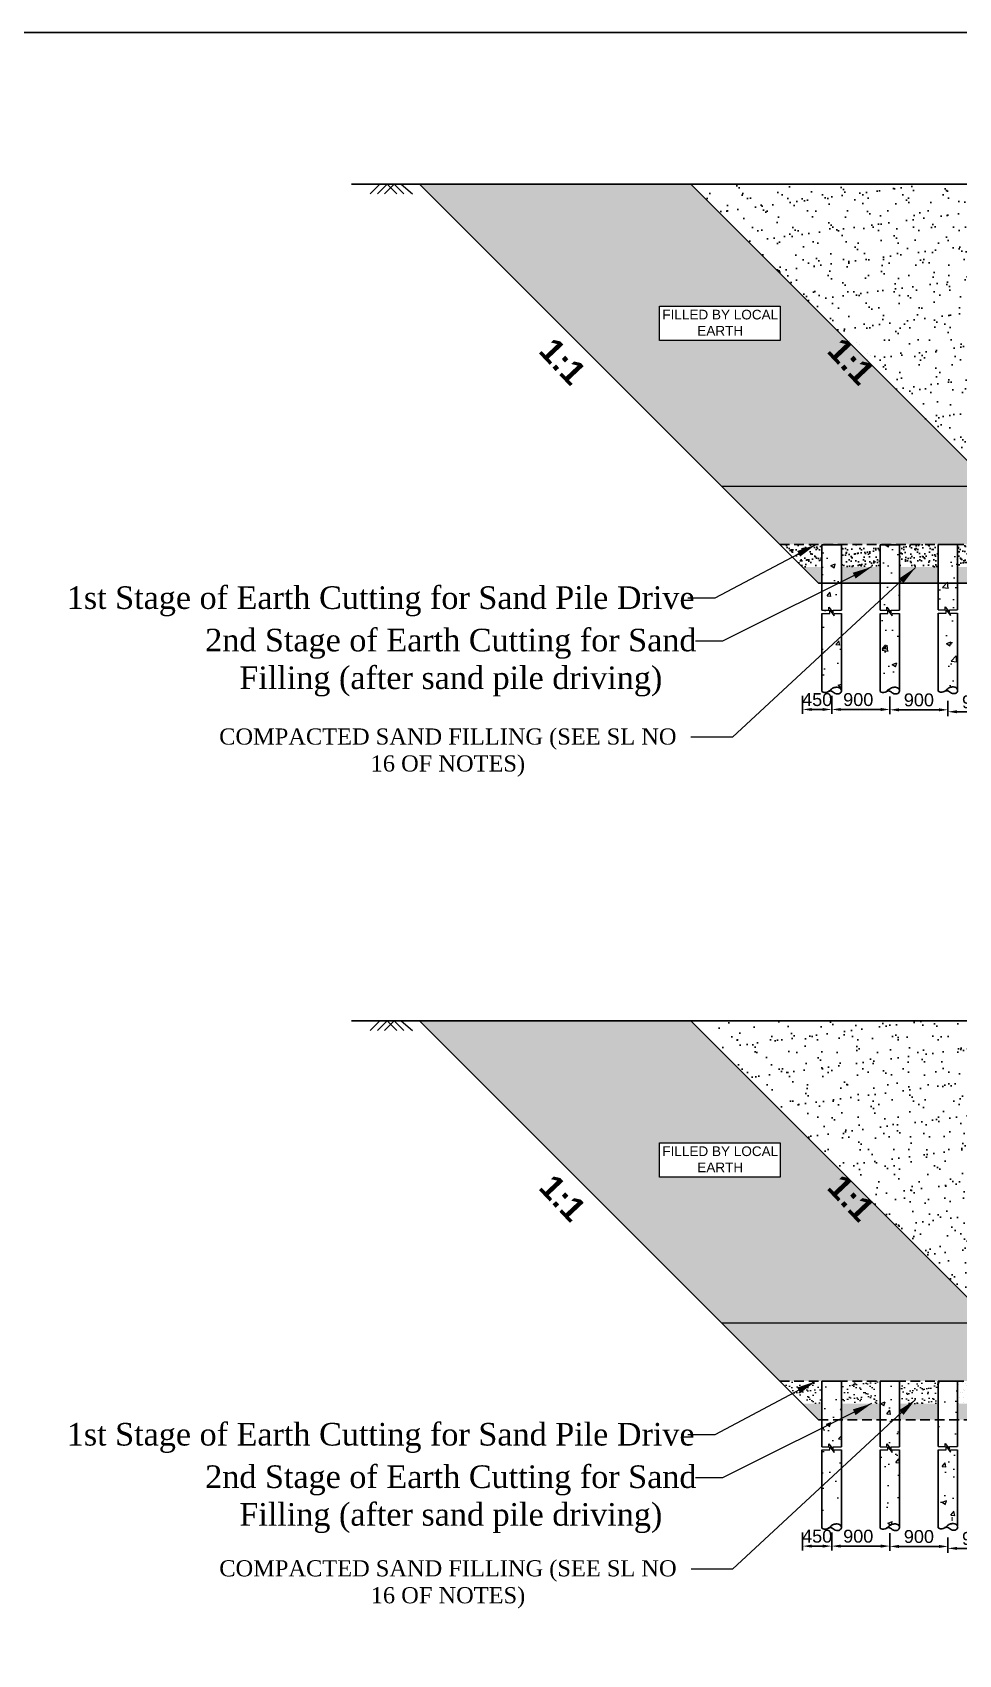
# Model space of a CAD drawing. Extents: x -358915 to 1258323, y -1667244 to -305611.
# Drawn here: x 1045745 to 1060083, y -1502733 to -1477621 of the extents above; entities that cross this region are included whole.
import ezdxf

# ---------------------------------------------------------------- set-up
doc = ezdxf.new("R2010")
doc.units = 0
doc.header["$LTSCALE"] = 300
doc.header["$MEASUREMENT"] = 0
doc.linetypes.add('DASHED', pattern=[0.75, 0.5, -0.25])
doc.layers.get('DEFPOINTS').update_dxf_attribs({"linetype": 'CONTINUOUS'})
doc.layers.add('Dim', color=7, linetype='CONTINUOUS', lineweight=9)
doc.layers.add('HATCH', color=252, linetype='CONTINUOUS', lineweight=5)
for name, color, linetype in [('LINE', 7, 'CONTINUOUS'), ('P1', 7, 'CONTINUOUS'), ('TEXT', 10, 'CONTINUOUS')]:
    doc.layers.add(name, color=color, linetype=linetype)
doc.styles.add('Arial', font='arial.ttf')
doc.styles.add('BIG', font='ROMANT.SHX')
doc.styles.add('dimText', font='ARIALN.TTF')
doc.dimstyles.new('dim_230', dxfattribs={"dimtxt": 460, "dimasz": 460, "dimexe": 230, "dimexo": 100, "dimgap": 100, "dimtad": 1, "dimdec": 0, "dimzin": 0, "dimdsep": 46, "dimtxsty": 'dimText', "dimcen": 0.09, "dimclrd": 256, "dimclre": 256, "dimclrt": 7, "dimadec": 0, "dimazin": 0, "dimtfac": 1, "dimtdec": 0, "dimtofl": 0, "dimtmove": 0, "dimatfit": 3, "dimfxl": 1, "dimtolj": 1, "dimtzin": 0, "dimlwd": -1, "dimlwe": -1, "dimarcsym": 0})
doc.dimstyles.new('dim_70', dxfattribs={"dimtxt": 140, "dimasz": 140, "dimexe": 70, "dimexo": 40, "dimgap": 50, "dimtad": 1, "dimdec": 0, "dimzin": 0, "dimdsep": 46, "dimtxsty": 'Arial', "dimcen": 0.09, "dimclrd": 5, "dimclre": 5, "dimclrt": 7, "dimadec": 0, "dimazin": 0, "dimtfac": 1, "dimtdec": 0, "dimtmove": 0, "dimatfit": 3, "dimfxl": 1, "dimtolj": 1, "dimtzin": 0, "dimarcsym": 0})
pattern_1 = [(37.5, (-4866.36, -13804.2), (-12.59867, 385.364754), [0, -304, 0, -340, 0, -325]), (7.5, (-4866.36, -13804.2), (353.95534, 564.42921), [0, -164, 0, -274, 0, -105]), (327.5, (-5112.36, -13804.2), (622.82837, 1.13181), [0, -100, 0, -360, 0, -470]), (317.5, (-5112.36, -13804.2), (601.22532, 175.53511), [0, -50, 0, -236, 0, -270])]
pattern_2 = [(37.5, (-4866.36, -13804.19), (-5.039469, 154.1459015), [0, -121.6, 0, -136, 0, -130]), (7.5, (-4866.36, -13804.19), (141.582136, 225.771685), [0, -65.6, 0, -109.6, 0, -42]), (327.5, (-4964.76, -13804.19), (249.131349, 0.452724), [0, -40, 0, -144, 0, -188]), (317.5, (-4964.76, -13804.19), (240.490128, 70.214045), [0, -20, 0, -94.4, 0, -108])]
pattern_3 = [(37.5, (-44131.26, -8024.76), (-4.409535, 134.877664), [0, -106.4, 0, -119, 0, -113.75]), (7.5, (-44131.26, -8024.76), (123.88437, 197.550225), [0, -57.4, 0, -95.9, 0, -36.75]), (327.5, (-44217.36, -8024.76), (217.98993, 0.396134), [0, -35, 0, -126, 0, -164.5]), (317.5, (-44217.36, -8024.76), (210.428862, 61.43729), [0, -17.5, 0, -82.6, 0, -94.5])]

# ---------------------------------------------------------------- blocks, each defined once
blk = doc.blocks.new('*D1516')
at = {"layer": 'DEFPOINTS', "color": 0, "ltscale": 50, "transparency": 16777216}
for p in [(1058119, -1487850), (1059019, -1487862), (1058119, -1488102)]:
    blk.add_point(p, dxfattribs=at)
at = {"layer": 'HATCH', "color": 5, "lineweight": -2, "ltscale": 50, "transparency": 16777216}
for p, q in [((1058119, -1487890), (1058119, -1488172)), ((1059019, -1487902), (1059019, -1488172)), ((1058879, -1488102), (1058259, -1488102))]:
    blk.add_line(p, q, dxfattribs=at)
at = {"layer": 'HATCH', "color": 5, "ltscale": 50, "transparency": 16777216}
for points in [[(1058259, -1488079), (1058259, -1488125), (1058119, -1488102)], [(1058879, -1488079), (1058879, -1488125), (1059019, -1488102)]]:
    blk.add_solid(points, dxfattribs=at)
at = {"layer": 'HATCH', "color": 7, "ltscale": 50, "transparency": 16777216, "insert": (1058530, -1487950), "char_height": 200, "attachment_point": 5, "style": 'Arial'}
blk.add_mtext('\\A1;900', dxfattribs=at)
blk = doc.blocks.new('RT')
at = {"layer": 'Dim', "ltscale": 50}
h = blk.add_hatch(dxfattribs=at)
h.set_pattern_fill('AR-CONC', color=8, scale=100, style=0)
h.set_pattern_definition([(50, (-3013919.5, 641592.65), (717.26018, -62.75213), [75, -825]), (355, (-3013919.5, 641592.65), (-138.75133, 752.19213), [60, -660]), (100.4514, (-3013859.75, 641587.4), (578.50938, 689.43954), [63.74019, -701.14211]), (46.1842, (-3013919.5, 641792.65), (1067.24105, -165.51901), [112.5, -1237.5]), (96.6356, (-3013830.6, 641778.9), (934.6627, 974.11787), [95.6103, -1051.713]), (351.1842, (-3013919.5, 641792.7), (934.66195, 974.1186), [90, -990]), (21, (-3013819.5, 641742.65), (596.90705, -402.61889), [75, -825]), (326, (-3013819.5, 641742.65), (243.31533, 725.15005), [60, -660]), (71.4514, (-3013769.8, 641709.1), (840.22263, 322.5305), [63.74019, -701.14211]), (37.5, (-3013919.52, 641592.65), (12.159855, 332.893854), [0, -652, 0, -670, 0, -662.5]), (7.5, (-3013919.52, 641592.65), (263.069537, 394.41171), [0, -382, 0, -637, 0, -252.5]), (327.5, (-3014142.52, 641592.65), (533.822436, -22.554872), [0, -250, 0, -780, 0, -1035]), (317.5, (-3014242.52, 641592.65), (583.18617, 100.10498), [0, -325, 0, -518, 0, -735])])
h.paths.add_polyline_path([(150, -2269), (138, -2291), (119, -2305), (97, -2311), (74, -2310), (52, -2302), (33, -2290), (15, -2276), (-6, -2267), (-29, -2266), (-52, -2273), (-64, -2281), (-86, -2289), (-109, -2290), (-130, -2283), (-150, -2271), (-150, 0), (150, 0)])
for points in [[(-150, -1014), (-44, -1014), (-44, -966), (22, -1055), (22, -1014), (150, -1014)], [(-150, -1063), (-29, -1063), (-29, -1015), (38, -1103), (38, -1063), (150, -1063)]]:
    blk.add_lwpolyline(points, dxfattribs=at)
at = {"layer": 'P1', "ltscale": 50}
for points in [[(-150, 0), (-150, -1014)], [(-150, 0), (150, 0)], [(150, 0), (150, -1014)], [(-150, -1063), (-150, -2271)], [(150, -1063), (150, -2253)]]:
    blk.add_lwpolyline(points, dxfattribs=at)
blk.add_spline([(-150, -2271), (-115, -2289), (-72, -2284), (-23, -2252), (15, -2223), (67, -2207), (106, -2210), (132, -2224), (144, -2239), (150, -2253), (150, -2266), (123, -2303), (73, -2309), (38, -2293), (10, -2273), (-18, -2265), (-51, -2273)], degree=3, dxfattribs=at)
blk = doc.blocks.new('PILE.5')
at = {"layer": 'HATCH', "color": 5}
blk.add_blockref('RT', (0, 0), dxfattribs=at)
blk = doc.blocks.new('*D1519')
at = {"layer": 'DEFPOINTS', "color": 0, "ltscale": 50, "transparency": 16777216}
for p in [(1059919, -1487967), (1060819, -1487960), (1060819, -1488137)]:
    blk.add_point(p, dxfattribs=at)
at = {"layer": 'HATCH', "color": 5, "lineweight": -2, "ltscale": 50, "transparency": 16777216}
for p, q in [((1059919, -1488007), (1059919, -1488207)), ((1060059, -1488137), (1060679, -1488137)), ((1060819, -1488000), (1060819, -1488207))]:
    blk.add_line(p, q, dxfattribs=at)
at = {"layer": 'HATCH', "color": 5, "ltscale": 50, "transparency": 16777216}
for points in [[(1060059, -1488114), (1060059, -1488161), (1059919, -1488137)], [(1060679, -1488114), (1060679, -1488161), (1060819, -1488137)]]:
    blk.add_solid(points, dxfattribs=at)
at = {"layer": 'HATCH', "color": 7, "ltscale": 50, "transparency": 16777216, "insert": (1060369, -1487985), "char_height": 200, "attachment_point": 5, "style": 'Arial'}
blk.add_mtext('\\A1;900', dxfattribs=at)
blk = doc.blocks.new('*D1520')
at = {"layer": 'DEFPOINTS', "color": 0, "ltscale": 50, "transparency": 16777216}
for p in [(1059019, -1487937), (1059919, -1487930), (1059919, -1488107)]:
    blk.add_point(p, dxfattribs=at)
at = {"layer": 'HATCH', "color": 5, "lineweight": -2, "ltscale": 50, "transparency": 16777216}
for p, q in [((1059019, -1487977), (1059019, -1488177)), ((1059159, -1488107), (1059779, -1488107)), ((1059919, -1487970), (1059919, -1488177))]:
    blk.add_line(p, q, dxfattribs=at)
at = {"layer": 'HATCH', "color": 5, "ltscale": 50, "transparency": 16777216}
for points in [[(1059159, -1488084), (1059159, -1488131), (1059019, -1488107)], [(1059779, -1488084), (1059779, -1488131), (1059919, -1488107)]]:
    blk.add_solid(points, dxfattribs=at)
at = {"layer": 'HATCH', "color": 7, "ltscale": 50, "transparency": 16777216, "insert": (1059469, -1487955), "char_height": 200, "attachment_point": 5, "style": 'Arial'}
blk.add_mtext('\\A1;900', dxfattribs=at)
blk = doc.blocks.new('*D1527')
at = {"layer": 'DEFPOINTS', "color": 0, "ltscale": 50, "transparency": 16777216}
for p in [(1057669, -1487850), (1058119, -1487862), (1057669, -1488102)]:
    blk.add_point(p, dxfattribs=at)
at = {"layer": 'HATCH', "color": 5, "lineweight": -2, "ltscale": 50, "transparency": 16777216}
for p, q in [((1057669, -1487890), (1057669, -1488172)), ((1058119, -1487902), (1058119, -1488172)), ((1057979, -1488102), (1057809, -1488102))]:
    blk.add_line(p, q, dxfattribs=at)
at = {"layer": 'HATCH', "color": 5, "ltscale": 50, "transparency": 16777216}
for points in [[(1057809, -1488079), (1057809, -1488125), (1057669, -1488102)], [(1057979, -1488079), (1057979, -1488125), (1058119, -1488102)]]:
    blk.add_solid(points, dxfattribs=at)
at = {"layer": 'HATCH', "color": 7, "ltscale": 50, "transparency": 16777216, "insert": (1057894, -1487950), "char_height": 200, "attachment_point": 5, "style": 'Arial'}
blk.add_mtext('\\A1;450', dxfattribs=at)
blk = doc.blocks.new('*D1545')
at = {"layer": 'DEFPOINTS', "color": 0, "ltscale": 50, "transparency": 16777216}
for p in [(1058119, -1500802), (1059019, -1500815), (1058119, -1501054)]:
    blk.add_point(p, dxfattribs=at)
at = {"layer": 'HATCH', "color": 5, "lineweight": -2, "ltscale": 50, "transparency": 16777216}
for p, q in [((1058119, -1500842), (1058119, -1501124)), ((1059019, -1500855), (1059019, -1501124)), ((1058879, -1501054), (1058259, -1501054))]:
    blk.add_line(p, q, dxfattribs=at)
at = {"layer": 'HATCH', "color": 5, "ltscale": 50, "transparency": 16777216}
for points in [[(1058259, -1501031), (1058259, -1501078), (1058119, -1501054)], [(1058879, -1501031), (1058879, -1501078), (1059019, -1501054)]]:
    blk.add_solid(points, dxfattribs=at)
at = {"layer": 'HATCH', "color": 7, "ltscale": 50, "transparency": 16777216, "insert": (1058530, -1500902), "char_height": 200, "attachment_point": 5, "style": 'Arial'}
blk.add_mtext('\\A1;900', dxfattribs=at)
blk = doc.blocks.new('*D1548')
at = {"layer": 'DEFPOINTS', "color": 0, "ltscale": 50, "transparency": 16777216}
for p in [(1059919, -1500920), (1060819, -1500913), (1060819, -1501089)]:
    blk.add_point(p, dxfattribs=at)
at = {"layer": 'HATCH', "color": 5, "lineweight": -2, "ltscale": 50, "transparency": 16777216}
for p, q in [((1059919, -1500960), (1059919, -1501159)), ((1060819, -1500953), (1060819, -1501159)), ((1060059, -1501089), (1060679, -1501089))]:
    blk.add_line(p, q, dxfattribs=at)
at = {"layer": 'HATCH', "color": 5, "ltscale": 50, "transparency": 16777216}
for points in [[(1060059, -1501066), (1060059, -1501113), (1059919, -1501089)], [(1060679, -1501066), (1060679, -1501113), (1060819, -1501089)]]:
    blk.add_solid(points, dxfattribs=at)
at = {"layer": 'HATCH', "color": 7, "ltscale": 50, "transparency": 16777216, "insert": (1060369, -1500937), "char_height": 200, "attachment_point": 5, "style": 'Arial'}
blk.add_mtext('\\A1;900', dxfattribs=at)
blk = doc.blocks.new('*D1549')
at = {"layer": 'DEFPOINTS', "color": 0, "ltscale": 50, "transparency": 16777216}
for p in [(1059019, -1500890), (1059919, -1500883), (1059919, -1501059)]:
    blk.add_point(p, dxfattribs=at)
at = {"layer": 'HATCH', "color": 5, "lineweight": -2, "ltscale": 50, "transparency": 16777216}
for p, q in [((1059019, -1500930), (1059019, -1501129)), ((1059919, -1500923), (1059919, -1501129)), ((1059159, -1501059), (1059779, -1501059))]:
    blk.add_line(p, q, dxfattribs=at)
at = {"layer": 'HATCH', "color": 5, "ltscale": 50, "transparency": 16777216}
for points in [[(1059159, -1501036), (1059159, -1501083), (1059019, -1501059)], [(1059779, -1501036), (1059779, -1501083), (1059919, -1501059)]]:
    blk.add_solid(points, dxfattribs=at)
at = {"layer": 'HATCH', "color": 7, "ltscale": 50, "transparency": 16777216, "insert": (1059469, -1500907), "char_height": 200, "attachment_point": 5, "style": 'Arial'}
blk.add_mtext('\\A1;900', dxfattribs=at)
blk = doc.blocks.new('*D1557')
at = {"layer": 'DEFPOINTS', "color": 0, "ltscale": 50, "transparency": 16777216}
for p in [(1057669, -1500802), (1058119, -1500815), (1057669, -1501054)]:
    blk.add_point(p, dxfattribs=at)
at = {"layer": 'HATCH', "color": 5, "lineweight": -2, "ltscale": 50, "transparency": 16777216}
for p, q in [((1057669, -1500842), (1057669, -1501124)), ((1058119, -1500855), (1058119, -1501124)), ((1057979, -1501054), (1057809, -1501054))]:
    blk.add_line(p, q, dxfattribs=at)
at = {"layer": 'HATCH', "color": 5, "ltscale": 50, "transparency": 16777216}
for points in [[(1057809, -1501031), (1057809, -1501078), (1057669, -1501054)], [(1057979, -1501031), (1057979, -1501078), (1058119, -1501054)]]:
    blk.add_solid(points, dxfattribs=at)
at = {"layer": 'HATCH', "color": 7, "ltscale": 50, "transparency": 16777216, "insert": (1057894, -1500902), "char_height": 200, "attachment_point": 5, "style": 'Arial'}
blk.add_mtext('\\A1;450', dxfattribs=at)

msp = doc.modelspace()

# ---------------------------------------------------------------- hatches: boundary and pattern name
at = {"layer": 'LINE', "lineweight": 9, "ltscale": 50}
h = msp.add_hatch(dxfattribs=at)
h.set_pattern_fill('AR-SAND', color=0, scale=80, style=0)
h.set_pattern_definition(pattern_2)
h.paths.add_polyline_path([(1055940.5, -1479969.5), (1051738.1, -1479969.5), (1056413.1, -1484644.5), (1060615.5, -1484644.5)])
h.paths.add_polyline_path([(1057320.1, -1482392.1), (1055452.5, -1482392.1), (1055452.5, -1481857.8), (1057320.1, -1481857.8)], flags=16)
h.paths.add_polyline_path([(1055454.5, -1482397), (1057323.1, -1482397), (1057323.1, -1481837.9), (1055454.5, -1481837.9)], flags=24)
at = {"layer": 'LINE', "ltscale": 50}
h = msp.add_hatch(dxfattribs=at)
h.set_pattern_fill('AR-SAND', color=4, scale=200, style=0)
h.set_pattern_definition(pattern_1)
h.paths.add_polyline_path([(1061115.5, -1479969.5), (1055940.5, -1479969.5), (1060616.5, -1484645.5), (1060915.5, -1484645.5), (1060915.5, -1484069.5)])
at = {"layer": 'LINE', "lineweight": 9, "ltscale": 50}
h = msp.add_hatch(dxfattribs=at)
h.set_pattern_fill('AR-SAND', color=0, scale=80, style=0)
h.set_pattern_definition(pattern_2)
h.paths.add_polyline_path([(1060553.8, -1484943.3), (1060978.5, -1484943.3), (1060978.5, -1484634.2), (1060553.8, -1484634.2)], flags=9)
h.paths.add_polyline_path([(1066048, -1484941.8), (1066472.7, -1484941.8), (1066472.7, -1484632.7), (1066048, -1484632.7)], flags=9)
h.paths.add_polyline_path([(1064366.5, -1485468.3), (1066657.7, -1485468.3), (1066657.7, -1484979.5), (1064366.5, -1484979.5)], flags=24)
h.paths.add_polyline_path([(1060350.1, -1485377.3), (1064397.8, -1485377.3), (1064397.8, -1485056.5), (1060350.1, -1485056.5)], flags=24)
h.paths.add_polyline_path([(1068818.4, -1485546.3), (1069292.1, -1485072.6), (1069290.6, -1484644.5), (1056413.1, -1484644.5), (1057314.8, -1485546.3)])
at = {"layer": 'LINE'}
h = msp.add_hatch(dxfattribs=at)
h.set_pattern_fill('AR-SAND', color=256, scale=70, style=0)
h.set_pattern_definition(pattern_3)
h.paths.add_polyline_path([(1057968.6, -1485550.9), (1058268.6, -1485550.9), (1058268.6, -1485896.1), (1058868.6, -1485896.1), (1058868.6, -1485550.9), (1059168.6, -1485550.9), (1059168.6, -1485896.1), (1059768.6, -1485896.1), (1059768.6, -1485546.3), (1057314.8, -1485546.3), (1057664.6, -1485896.1), (1057968.6, -1485896.1)])
h = msp.add_hatch(dxfattribs=at)
h.set_pattern_fill('AR-SAND', color=256, scale=70, style=0)
h.set_pattern_definition([(37.5, (-6869.53, -9177.6), (-4.409535, 134.877664), [0, -106.4, 0, -119, 0, -113.75]), (7.5, (-6869.53, -9177.6), (123.88437, 197.550225), [0, -57.4, 0, -95.9, 0, -36.75]), (327.5, (-6955.63, -9177.6), (217.98993, 0.396134), [0, -35, 0, -126, 0, -164.5]), (317.5, (-6955.63, -9177.6), (210.428862, 61.43729), [0, -17.5, 0, -82.6, 0, -94.5])])
h.paths.add_polyline_path([(1068468.6, -1485896.1), (1068168.6, -1485896.1), (1068168.6, -1486146.3), (1068218.4, -1486146.3)])
h.paths.add_polyline_path([(1067868.6, -1485896.1), (1067268.6, -1485896.1), (1067268.6, -1486146.3), (1067868.6, -1486146.3)])
h.paths.add_polyline_path([(1066968.6, -1485896.1), (1066368.6, -1485896.1), (1066368.6, -1486146.3), (1066968.6, -1486146.3)])
h.paths.add_polyline_path([(1066068.6, -1485896.1), (1065468.6, -1485896.1), (1065468.6, -1486146.3), (1066068.6, -1486146.3)])
h.paths.add_polyline_path([(1065168.6, -1485896.1), (1064268.5, -1485896.1), (1064268.5, -1486146.3), (1065168.6, -1486146.3)])
h.paths.add_polyline_path([(1063968.5, -1485896.1), (1063200, -1485896.1), (1063200, -1486146.3), (1063968.5, -1486146.3)])
h.paths.add_polyline_path([(1062900, -1485896.1), (1062149.9, -1485896.1), (1062149.9, -1486146.3), (1062900, -1486146.3)])
h.paths.add_polyline_path([(1061849.9, -1485896.1), (1060968.6, -1485896.1), (1060968.6, -1486146.3), (1061849.9, -1486146.3)])
h.paths.add_polyline_path([(1060668.6, -1485896.1), (1060068.6, -1485896.1), (1060068.6, -1486146.3), (1060668.6, -1486146.3)])
h.paths.add_polyline_path([(1059768.6, -1485896.1), (1059168.6, -1485896.1), (1059168.6, -1486146.3), (1059768.6, -1486146.3)])
h.paths.add_polyline_path([(1058868.6, -1485896.1), (1058268.6, -1485896.1), (1058268.6, -1486146.3), (1058868.6, -1486146.3)])
h.paths.add_polyline_path([(1057968.6, -1485896.1), (1057664.6, -1485896.1), (1057914.8, -1486146.3), (1057968.6, -1486146.3)])
h.paths.add_polyline_path([(1068468.6, -1485896.1), (1068768.6, -1485596.1), (1068768.6, -1485546.3), (1068168.6, -1485546.3), (1068168.6, -1485896.1)])
h = msp.add_hatch(dxfattribs=at)
h.set_pattern_fill('AR-SAND', color=256, scale=70, style=0)
h.set_pattern_definition(pattern_3)
h.paths.add_polyline_path([(1060668.6, -1485896.1), (1060668.6, -1485546.3), (1060068.6, -1485546.3), (1060068.6, -1485896.1)])
h.paths.add_polyline_path([(1061849.9, -1485896.1), (1061849.9, -1485546.3), (1060968.6, -1485546.3), (1060968.6, -1485896.1)])
at = {"layer": 'LINE', "lineweight": 9, "ltscale": 50}
h = msp.add_hatch(dxfattribs=at)
h.set_pattern_fill('AR-SAND', color=0, scale=80, style=0)
h.set_pattern_definition(pattern_2)
h.paths.add_polyline_path([(1055940.5, -1492921.7), (1051738.1, -1492921.7), (1056413.1, -1497596.7), (1060615.5, -1497596.7)])
h.paths.add_polyline_path([(1057320.1, -1495344.2), (1055452.5, -1495344.2), (1055452.5, -1494810), (1057320.1, -1494810)], flags=16)
h.paths.add_polyline_path([(1055454.5, -1495349.2), (1057323.1, -1495349.2), (1057323.1, -1494790.1), (1055454.5, -1494790.1)], flags=24)
at = {"layer": 'LINE', "ltscale": 50}
h = msp.add_hatch(dxfattribs=at)
h.set_pattern_fill('AR-SAND', color=4, scale=200, style=0)
h.set_pattern_definition(pattern_1)
h.paths.add_polyline_path([(1061115.5, -1492921.7), (1055940.5, -1492921.7), (1060616.5, -1497597.6), (1060915.5, -1497597.7), (1060915.5, -1497021.7)])
at = {"layer": 'LINE', "lineweight": 9, "ltscale": 50}
h = msp.add_hatch(dxfattribs=at)
h.set_pattern_fill('AR-SAND', color=0, scale=80, style=0)
h.set_pattern_definition(pattern_2)
h.paths.add_polyline_path([(1068826.2, -1498498.4), (1069292.2, -1498032.4), (1069290.6, -1497596.7), (1056413.1, -1497596.7), (1057314.8, -1498498.4)])
h.paths.add_polyline_path([(1060562.6, -1497625.8), (1060968.4, -1497625.8), (1060968.4, -1497854.1), (1060562.6, -1497854.1)], flags=24)
h.paths.add_polyline_path([(1066056.8, -1497624.3), (1066462.6, -1497624.3), (1066462.6, -1497852.5), (1066056.8, -1497852.5)], flags=24)
h.paths.add_polyline_path([(1064366.5, -1498420.5), (1066657.7, -1498420.5), (1066657.7, -1497931.7), (1064366.5, -1497931.7)], flags=24)
h.paths.add_polyline_path([(1060350.1, -1498329.4), (1064397.8, -1498329.4), (1064397.8, -1498008.7), (1060350.1, -1498008.7)], flags=24)
h = msp.add_hatch(dxfattribs=at)
h.set_pattern_fill('AR-SAND', color=0, scale=80, style=0)
h.set_pattern_definition(pattern_2)
h.paths.add_polyline_path([(1057968.6, -1498503), (1058268.6, -1498503), (1058268.6, -1498848.3), (1058868.6, -1498848.3), (1058868.6, -1498503), (1059168.6, -1498503), (1059168.6, -1498848.3), (1059768.6, -1498848.3), (1059768.6, -1498498.4), (1057314.8, -1498498.4), (1057664.6, -1498848.3), (1057968.6, -1498848.3)])
h = msp.add_hatch(dxfattribs=at)
h.set_pattern_fill('AR-SAND', color=0, scale=80, style=0)
h.set_pattern_definition([(37.5, (-6869.53, -9177.6), (-5.039469, 154.1459015), [0, -121.6, 0, -136, 0, -130]), (7.5, (-6869.53, -9177.6), (141.582136, 225.771685), [0, -65.6, 0, -109.6, 0, -42]), (327.5, (-6967.93, -9177.6), (249.131349, 0.452724), [0, -40, 0, -144, 0, -188]), (317.5, (-6967.93, -9177.6), (240.490128, 70.214045), [0, -20, 0, -94.4, 0, -108])])
h.paths.add_polyline_path([(1068468.6, -1498856), (1068168.6, -1498856), (1068168.6, -1499098.4), (1068226.2, -1499098.4)])
h.paths.add_polyline_path([(1067868.6, -1498848.3), (1067268.6, -1498848.3), (1067268.6, -1499098.4), (1067868.6, -1499098.4)])
h.paths.add_polyline_path([(1066968.6, -1498848.3), (1066368.6, -1498848.3), (1066368.6, -1499098.4), (1066968.6, -1499098.4)])
h.paths.add_polyline_path([(1066068.6, -1498848.3), (1065468.6, -1498848.3), (1065468.6, -1499098.4), (1066068.6, -1499098.4)])
h.paths.add_polyline_path([(1065168.6, -1498848.3), (1064268.5, -1498848.3), (1064268.5, -1499098.4), (1065168.6, -1499098.4)])
h.paths.add_polyline_path([(1063968.5, -1498848.3), (1063200, -1498848.3), (1063200, -1499098.4), (1063968.5, -1499098.4)])
h.paths.add_polyline_path([(1062900, -1498848.3), (1062149.9, -1498848.3), (1062149.9, -1499098.4), (1062900, -1499098.4)])
h.paths.add_polyline_path([(1061849.9, -1498848.3), (1060968.6, -1498848.3), (1060968.6, -1499098.4), (1061849.9, -1499098.4)])
h.paths.add_polyline_path([(1060668.6, -1498848.3), (1060068.6, -1498848.3), (1060068.6, -1499098.4), (1060668.6, -1499098.4)])
h.paths.add_polyline_path([(1059768.6, -1498848.3), (1059168.6, -1498848.3), (1059168.6, -1499098.4), (1059768.6, -1499098.4)])
h.paths.add_polyline_path([(1058868.6, -1498848.3), (1058268.6, -1498848.3), (1058268.6, -1499098.4), (1058868.6, -1499098.4)])
h.paths.add_polyline_path([(1057968.6, -1498848.3), (1057664.6, -1498848.3), (1057914.8, -1499098.4), (1057968.6, -1499098.4)])
h.paths.add_polyline_path([(1068768.6, -1498848.3), (1068768.6, -1498498.4), (1068168.6, -1498498.4), (1068168.6, -1498848.3)])
h = msp.add_hatch(dxfattribs=at)
h.set_pattern_fill('AR-SAND', color=0, scale=80, style=0)
h.set_pattern_definition(pattern_2)
h.paths.add_polyline_path([(1060668.6, -1498848.3), (1060668.6, -1498498.4), (1060068.6, -1498498.4), (1060068.6, -1498848.3)])
h.paths.add_polyline_path([(1061849.9, -1498848.3), (1061849.9, -1498498.4), (1060968.6, -1498498.4), (1060968.6, -1498848.3)])

# ---------------------------------------------------------------- linework, layer by layer
at = {"layer": 'HATCH', "color": 8, "lineweight": 15}
for points in [[(1051125, -1479969.5), (1050975.2, -1480119.3)], [(1051235.3, -1479969.5), (1051085.5, -1480119.3)], [(1051345.6, -1479969.5), (1051195.8, -1480119.3)], [(1051235.3, -1479969.5), (1051385.1, -1480119.3)], [(1051345.6, -1479969.5), (1051495.4, -1480119.3)], [(1051455.9, -1479969.5), (1051627.6, -1480119.3)], [(1051125, -1492921.7), (1050975.2, -1493071.5)], [(1051235.3, -1492921.7), (1051085.5, -1493071.5)], [(1051345.6, -1492921.7), (1051195.8, -1493071.5)], [(1051235.3, -1492921.7), (1051385.1, -1493071.5)], [(1051345.6, -1492921.7), (1051495.4, -1493071.5)], [(1051455.9, -1492921.7), (1051627.6, -1493071.5)]]:
    msp.add_lwpolyline(points, dxfattribs=at)
at = {"layer": 'HATCH', "color": 5, "ltscale": 50}
for points in [[(1055452.5, -1481857.8), (1057320.1, -1481857.8), (1057320.1, -1482392.1), (1055452.5, -1482392.1)], [(1055452.5, -1494810), (1057320.1, -1494810), (1057320.1, -1495344.2), (1055452.5, -1495344.2)]]:
    msp.add_lwpolyline(points, close=True, dxfattribs=at)
for points in [[(1056413.1, -1484644.5), (1069720.1, -1484644.5)], [(1056413.1, -1497596.7), (1069727.9, -1497596.7)]]:
    msp.add_lwpolyline(points, dxfattribs=at)
at = {"layer": 'LINE'}
for p, q in [((1050686.7, -1479969.5), (1061415.5, -1479969.5)), ((1057914.8, -1486146.3), (1068218.4, -1486146.3)), ((1050686.7, -1492921.7), (1061415.5, -1492921.7))]:
    msp.add_line(p, q, dxfattribs=at)
at = {"layer": 'LINE', "linetype": 'DASHED'}
for p, q in [((1057314.8, -1485546.3), (1068818.4, -1485546.3)), ((1057314.8, -1498498.4), (1068826.2, -1498498.4)), ((1057914.8, -1499098.4), (1068226.2, -1499098.4))]:
    msp.add_line(p, q, dxfattribs=at)
at = {"layer": 'LINE'}
msp.add_lwpolyline([(1078435.6, -1518494.1), (1020634.8, -1518494.1), (1020634.8, -1477620.6), (1078435.6, -1477620.6)], close=True, dxfattribs=at)
for points in [[(1051739.6, -1479971.1), (1057914.8, -1486146.3)], [(1055940.5, -1479969.5), (1060615.5, -1484644.5)], [(1051739.6, -1492923.3), (1057914.8, -1499098.4)], [(1055940.5, -1492921.7), (1060615.5, -1497596.7)]]:
    msp.add_lwpolyline(points, dxfattribs=at)

# ---------------------------------------------------------------- block references
at = {"layer": 'HATCH', "color": 5}
for p in [(1058118.6, -1485550.9), (1059018.6, -1485550.9), (1059918.6, -1485546.3), (1058118.6, -1498503), (1059018.6, -1498503), (1059918.6, -1498498.4)]:
    msp.add_blockref('PILE.5', p, dxfattribs=at)

# ---------------------------------------------------------------- texts
at = {"layer": 'LINE', "attachment_point": 8, "style": 'BIG'}
for s, insert, char_height, width in [('{\\fTimes New Roman|b0|i0|c0|p18;1st Stage of Earth Cutting for Sand Pile Drive}', (1051136.7, -1486660.6), 350, 31814.626), ('{\\fTimes New Roman|b0|i0|c0|p18;2nd Stage of Earth Cutting for Sand Filling (after sand pile driving)}', (1052222.7, -1487901.1), 350, 8510.082), ('{\\fTimes New Roman|b0|i0|c0|p18;COMPACTED SAND FILLING (SEE SL NO 16 OF NOTES)}', (1052176.4, -1489143.7), 250, 7479.81), ('{\\fTimes New Roman|b0|i0|c0|p18;1st Stage of Earth Cutting for Sand Pile Drive}', (1051136.7, -1499612.7), 350, 31814.626), ('{\\fTimes New Roman|b0|i0|c0|p18;2nd Stage of Earth Cutting for Sand Filling (after sand pile driving)}', (1052222.7, -1500853.3), 350, 8510.082), ('{\\fTimes New Roman|b0|i0|c0|p18;COMPACTED SAND FILLING (SEE SL NO 16 OF NOTES)}', (1052178.2, -1502020.9), 250, 7479.81)]:
    msp.add_mtext(s, dxfattribs=dict(at, insert=insert, char_height=char_height, width=width))
at = {"layer": 'TEXT', "color": 0, "char_height": 150, "width": 1814.649, "attachment_point": 4, "style": 'Arial'}
for insert in [(1055486.3, -1482113.8), (1055486.3, -1495066)]:
    msp.add_mtext('\\pxqc;FILLED BY LOCAL EARTH', dxfattribs=dict(at, insert=insert))
at = {"layer": 'TEXT', "ltscale": 500, "char_height": 368.794, "width": 1223.642, "attachment_point": 5, "rotation": 313.3245, "style": 'Arial'}
for insert in [(1053955.6, -1482711.6), (1058419.3, -1482711.6), (1053955.6, -1495663.8), (1058419.3, -1495663.8)]:
    msp.add_mtext('{\\fArial|b1|i0|c0|p34;\\C6;1:1}', dxfattribs=dict(at, insert=insert))

# ---------------------------------------------------------------- dimensions: what is measured, and where the dimension line sits
at = {"layer": 'HATCH', "color": 5, "ltscale": 50}
for base, p1, p2, picture, middle in [((1057668.6, -1488102.1), (1058118.6, -1487862.5), (1057668.6, -1487849.8), '*D1527', (1057893.6, -1488102.1)), ((1058118.6, -1488102.1), (1059018.6, -1487862.5), (1058118.6, -1487849.8), '*D1516', (1058529.7, -1488102.1)), ((1057668.6, -1501054.3), (1058118.6, -1500814.6), (1057668.6, -1500802), '*D1557', (1057893.6, -1501054.3)), ((1058118.6, -1501054.3), (1059018.6, -1500814.6), (1058118.6, -1500802), '*D1545', (1058529.7, -1501054.3))]:
    dim = msp.add_linear_dim(base=base, p1=p1, p2=p2, angle=180, dimstyle='dim_70', override={"dimtxt": 200}, dxfattribs=at)
    dim.commit()
    dim.dimension.update_dxf_attribs({"geometry": picture, "text_midpoint": middle, "dimtype": 160})
for base, p1, p2, picture, middle in [((1059918.6, -1488107.3), (1059018.6, -1487937.5), (1059918.6, -1487930.5), '*D1520', (1059468.6, -1487955.2)), ((1060818.6, -1488137.2), (1059918.6, -1487967.4), (1060818.6, -1487960.4), '*D1519', (1060368.6, -1487985.1)), ((1059918.6, -1501059.5), (1059018.6, -1500889.6), (1059918.6, -1500882.6), '*D1549', (1059468.6, -1500907.3)), ((1060818.6, -1501089.4), (1059918.6, -1500919.5), (1060818.6, -1500912.5), '*D1548', (1060368.6, -1500937.2))]:
    dim = msp.add_linear_dim(base=base, p1=p1, p2=p2, dimstyle='dim_70', override={"dimtxt": 200}, dxfattribs=at)
    dim.commit()
    dim.dimension.update_dxf_attribs({"geometry": picture, "text_midpoint": middle})

# ---------------------------------------------------------------- leaders
at = {"layer": 'Dim', "ltscale": 500}
for points in [[(1057872.9, -1485550.8), (1056307.9, -1486380.8), (1055889.5, -1486380.6)], [(1059415.8, -1485905.6), (1056583.6, -1488533.3), (1055940, -1488533.3)], [(1058736, -1485896.1), (1056426.7, -1487044.9), (1056008.2, -1487044.7)], [(1057872.9, -1498503), (1056307.9, -1499333), (1055889.5, -1499332.8)], [(1059417.6, -1498782.8), (1056585.4, -1501410.6), (1055941.8, -1501410.6)], [(1058736, -1498848.3), (1056426.7, -1499997.1), (1056008.2, -1499996.9)]]:
    msp.add_leader(points, dimstyle='dim_230', override={"dimasz": 300}, dxfattribs=at)

doc.saveas('drawing.dxf')
